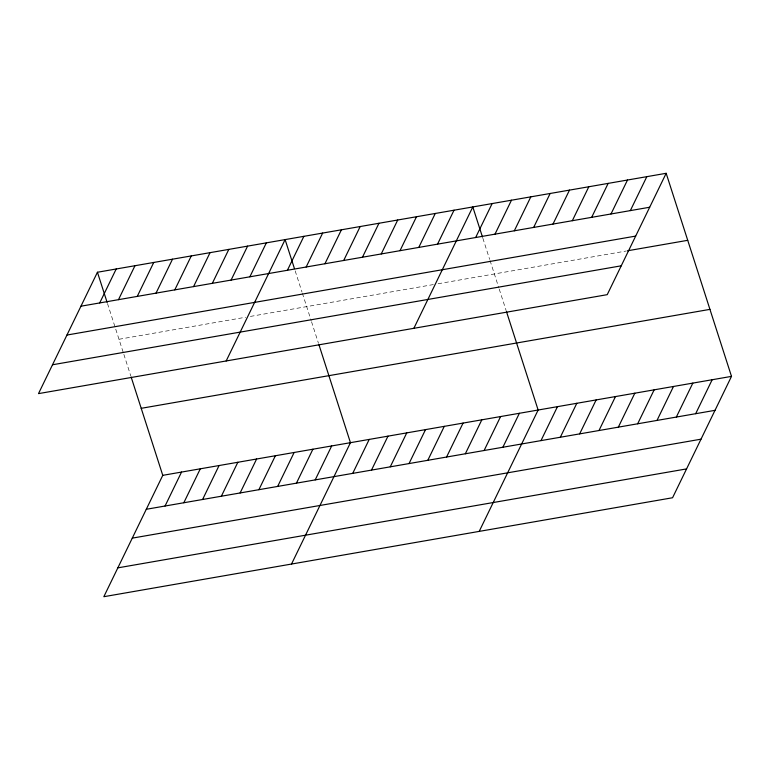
<?xml version="1.0" encoding="UTF-8"?>
<svg xmlns="http://www.w3.org/2000/svg" width="770" height="770" viewBox="0 0 770 770"><rect width="100%" height="100%" fill="white"/><g stroke="black" fill="none" stroke-linecap="round" stroke-linejoin="round"><path stroke-width="0.58" stroke-dasharray="3.85 2.89" d="M118.994 339.272L245.678 317.23M250.375 316.412L433.366 284.573M438.053 283.755L626.299 251.001M482.857 238.219L489.682 259.442M490.047 260.558L498.873 287.98M499.22 289.058L506.159 310.637M295.18 270.867L302.004 292.09M302.36 293.206L311.186 320.638M311.532 321.716L318.472 343.295M107.492 303.524L123.508 353.295M123.855 354.373L130.794 375.953"/><path stroke-width="1.16" d="M97.434 272.253L38.5 393.624L607.232 294.66L666.166 173.298L97.434 272.253L107.136 302.408M99.715 302.937L116.203 268.98M118.484 299.674L134.971 265.717M137.252 296.402L153.74 262.454M156.021 293.139L172.509 259.192M174.79 289.876L191.278 255.919M193.559 286.604L210.046 252.656M212.327 283.341L228.815 249.393M231.096 280.078L247.584 246.131M249.865 276.815L266.343 242.858M131.141 377.031L162.768 475.34L103.834 596.702L672.566 497.747L731.5 376.376L666.166 173.298M226.178 360.966L285.112 239.595L294.458 268.634M165.049 506.025L181.537 472.068M287.403 270.28L303.881 236.332M183.818 502.752L200.306 468.805M306.162 267.017L322.649 233.06M202.587 499.489L219.075 465.542M324.93 263.754L341.418 229.797M221.356 496.226L237.843 462.269M343.699 260.481L360.187 226.534M240.124 492.964L256.612 459.007M362.468 257.219L378.956 223.271M258.893 489.691L275.381 455.744M381.237 253.956L397.724 219.999M277.662 486.428L294.14 452.481M400.005 250.683L416.493 216.736M296.431 483.165L312.909 449.208M418.774 247.42L435.262 213.473M315.2 479.893L331.678 445.945M437.543 244.157L454.031 210.21M291.512 564.054L350.446 442.683L318.828 344.373M413.865 328.309L472.799 206.938L482.501 237.102M352.727 473.367L369.215 439.42M475.648 237.526L492.136 203.578M371.496 470.104L387.984 436.147M494.985 234.167L511.472 200.21M390.265 466.832L406.753 432.884M514.322 230.798L530.809 196.851M409.034 463.569L425.521 429.622M533.658 227.429L550.146 193.482M427.802 460.306L444.29 426.349M552.995 224.07L569.482 190.113M446.571 457.043L463.059 423.086M572.331 220.701L588.819 186.754M465.34 453.771L481.828 419.823M591.668 217.342L608.156 183.385M484.109 450.508L500.596 416.56M611.005 213.973L627.492 180.026M502.877 447.245L519.365 413.288M630.341 210.614L646.829 176.657M479.2 531.396L538.134 410.025L506.506 311.715M540.983 440.613L557.47 406.656M560.319 437.244L576.807 403.297M579.656 433.885L596.144 399.928M598.993 430.517L615.48 396.569M618.329 427.158L634.817 393.2M637.666 423.789L654.154 389.841M657.003 420.43L673.49 386.473M676.339 417.061L692.827 383.114M695.676 413.692L712.163 379.745M80.946 306.2L649.678 207.245M66.942 335.046L635.674 236.092M627.444 250.799L687.726 240.317M52.504 364.768L621.236 265.814M141.208 408.321L709.94 309.367M162.768 475.34L731.5 376.376M146.281 509.288L715.012 410.333M132.276 538.134L701.008 439.179M117.839 567.856L686.571 468.901"/></g></svg>
